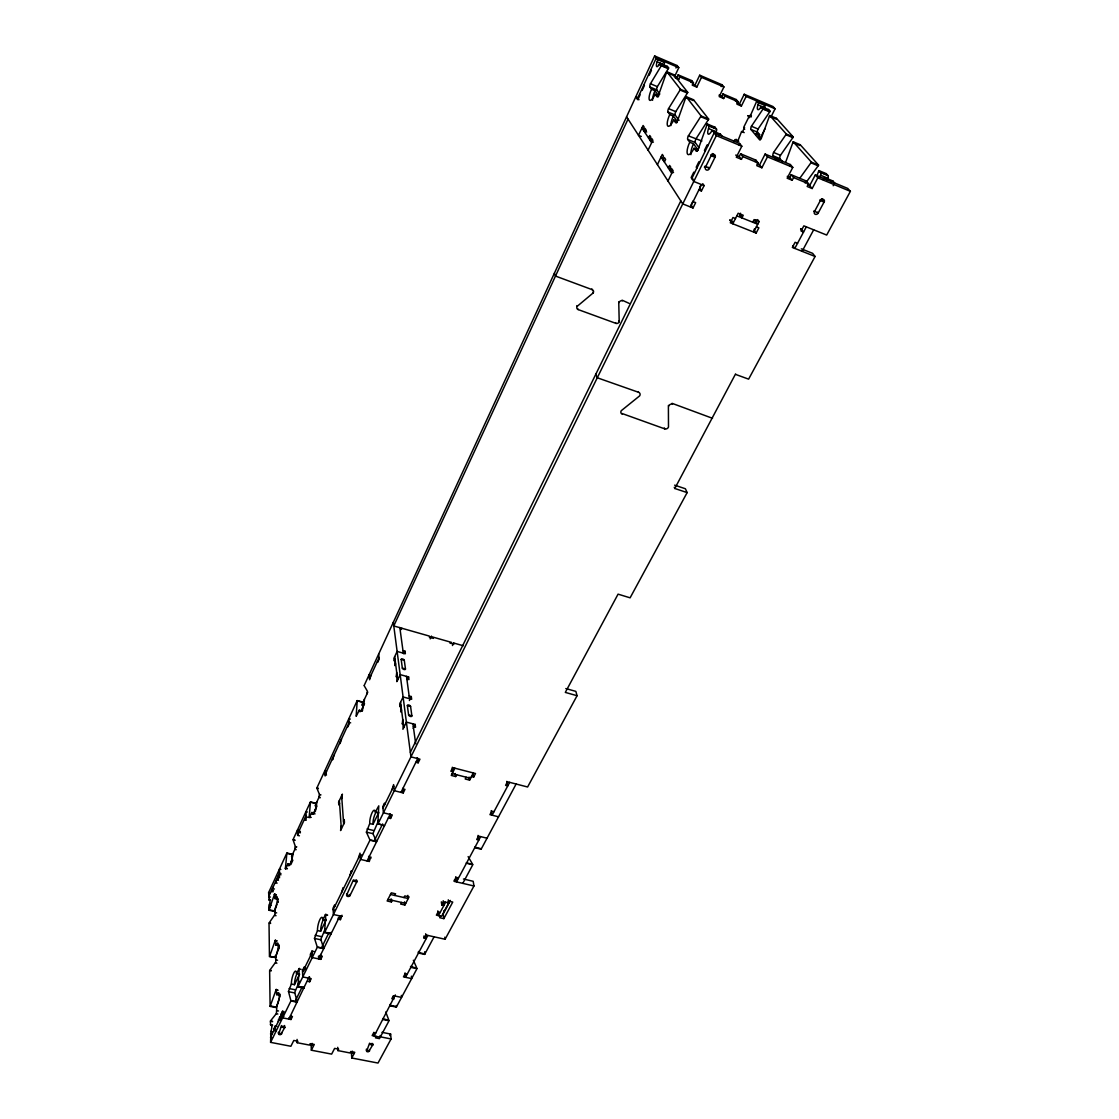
<?xml version="1.0" encoding="UTF-8"?>
<svg xmlns="http://www.w3.org/2000/svg" width="1119" height="1119" viewBox="0 0 1119 1119"><rect width="100%" height="100%" fill="white"/><g stroke="black" fill="none" stroke-linecap="round" stroke-linejoin="round"><path stroke-width="1.5" d="M381.971 1032.333L390.615 1034.054L391.077 1038.95L378.012 1063.05L351.772 1058.001L354.779 1052.294L350.765 1051.51L350.009 1052.951L337.924 1050.601L338.665 1049.174L334.623 1048.391L331.644 1054.112L311.348 1050.209L314.285 1044.447L310.201 1043.649L309.473 1045.09L297.178 1042.712L297.906 1041.257L293.793 1040.46L290.884 1046.265L270.588 1042.362L270.924 1031.396A4.476 1.063 -77.5 0 0 271.833 1026.375A4.476 1.063 -77.5 0 0 270.854 1025.228L272.379 1025.536M291.36 984.063L294.465 984.692L299.64 974.145L296.507 973.488A7.903 1.944 -77.2 0 0 293.765 973.166A7.903 1.944 -77.2 0 0 291.36 984.063L288.464 991.42L290.884 1000.568L297.178 1001.841L294.703 992.497L298.367 983.741M275.68 908.124L274.519 911.439L268.84 910.195L269.217 905.047A4.028 0.909 -76.3 0 0 270.057 900.585A4.028 0.909 -76.3 0 0 269.147 899.872L268.616 892.598L286.87 853.014L292.535 854.329M274.826 893.997L274.98 898.613A7.148 1.637 -76.4 0 1 277.4 898.501A7.148 1.637 -76.4 0 1 275.162 908.348L274.896 914.587L269.203 922.811L270.63 923.119M304.284 986.58L304.172 988.161L297.85 986.902L299.332 968.355L296.507 973.488M622.052 413.512L664.742 428.857A2.742 2.35 -26.8 0 0 668.491 426.996L668.393 405.442M390.321 1004.247L390.279 1005.855L396.35 1007.1L416.981 968.676L410.841 967.362M396.406 1005.491L396.35 1007.1M377.83 823.654L384.474 825.78L377.83 823.654L378.781 805.848L375.327 812.086A7.875 2.154 -75.9 0 0 372.054 812.744A7.875 2.154 -75.9 0 0 369.746 823.528L366.403 832.158L369.885 839.823L376.488 841.39L372.935 833.655L366.403 832.158M357.227 700.858L363.143 702.424M294.884 840.327L293.108 839.907L295.36 846.537L294.731 849.349L296.171 849.685M316.187 803.596L310.439 802.169M357.213 700.97L356.164 716.104M418.506 951.444L418.45 952.535A2.28 0.713 -77.6 0 0 418.478 953.052L424.661 954.395A2.28 0.727 -77.7 0 1 424.633 953.878L424.73 951.723M292.535 854.65L291.849 861.252M363.129 702.55L362.5 710.733M286.87 853.279L292.521 854.748M331.056 932.407L330.958 934.029L324.524 932.603L369.969 840.187L376.571 841.768M325.251 929.008L320.817 939.303L323.643 948.311L317.25 946.94L314.481 938.281L317.474 930.574A8.015 2.056 -76.8 0 1 319.894 919.538A8.015 2.056 -76.8 0 1 322.859 919.538L325.839 914.139L324.524 932.575M316.187 803.764L315.474 811.149M286.856 853.433L285.387 868.82M316.733 801.917A7.26 1.734 -75.6 0 1 314.509 811.876A7.26 1.734 -75.6 0 1 311.823 812.506L309.124 817.667L310.439 802.365M274.701 910.978L269.008 909.789L274.659 893.927M276.001 907.187L276.98 904.334M277.624 902.432L277.946 901.48M276.855 953.528L275.512 957.43L269.623 956.255L275.414 940.002L275.82 944.995L278.757 945.625A7.427 1.748 -76.8 0 1 279.107 944.954M277.19 952.549L278.197 949.625M278.533 948.646L279.204 946.688M271.12 970.844L269.637 970.537L270.113 1006.401L276.267 989.28L276.701 994.665L279.75 995.281A7.749 1.86 -77.3 0 1 280.296 994.301M270.127 1006.373L276.169 1007.604L279.163 999.099M279.862 997.085L280.212 996.078M679.051 120.362L675.135 115.005A2.881 0.867 -67.7 0 1 675.764 111.634L687.36 93.087A2.923 0.881 -67.5 0 0 687.737 92.373L673.918 74.735L666.868 71.728A2.839 0.811 -67.7 0 0 666.546 72.483L658.601 94.947A2.811 0.811 -67.9 0 1 656.881 96.71L655.133 94.29A9.302 2.658 -67.9 0 1 649.468 100.081A9.302 2.658 -67.9 0 1 651.524 89.296L649.831 86.946A2.77 0.783 -67.9 0 1 650.447 83.729L661.301 65.685A2.797 0.797 -67.7 0 0 661.651 65L660.49 63.503A2.797 0.783 -67.7 0 0 659.203 64.496A5.581 1.567 -67.7 0 1 656.629 66.497A5.581 1.567 -67.7 0 1 657.147 61.825A2.784 0.783 -67.8 0 0 657.399 59.503L654.643 55.95L364.179 685.485M699.067 147.75L695.249 142.533A3.007 0.951 -67.6 0 1 695.892 138.98L708.257 119.845A3.049 0.965 -67.3 0 0 708.663 119.104L693.514 99.759L686.157 96.654A2.965 0.895 -67.5 0 0 685.821 97.451L677.471 120.894A2.937 0.895 -67.7 0 1 675.624 122.67L673.722 120.041A9.707 2.909 -67.8 0 1 667.651 125.901A9.707 2.909 -67.8 0 1 669.763 114.558L667.917 111.998A2.895 0.853 -67.8 0 1 668.547 108.627L680.086 90.01A2.923 0.867 -67.6 0 0 680.464 89.296L666.868 71.728M715.656 133.804A6.224 2.028 -67.2 0 1 716.244 131.762A3.105 1.007 -67.3 0 0 716.482 129.091L715.013 127.216L707.334 124.013A3.105 0.993 -67.3 0 0 706.984 124.838L698.172 149.359A3.077 0.979 -67.6 0 1 696.186 151.149L694.088 148.254A10.127 3.203 -67.7 0 1 687.584 154.184A10.127 3.203 -67.7 0 1 689.752 142.239L687.723 139.427A3.021 0.951 -67.7 0 1 688.367 135.875L700.676 116.67A3.049 0.951 -67.4 0 0 701.081 115.928L686.157 96.654M275.498 957.458L269.455 956.661L269.022 923.161L270.448 923.469M270.294 1005.953L276.379 1007.128M781.901 161.947A9.456 3.441 -66.4 0 1 782.209 161.332L779.915 158.632A2.811 1.021 -66.4 0 1 780.461 155.317L792.839 137.637A2.853 1.021 -66.1 0 0 793.245 136.952L776.488 118.334L769.746 115.481A2.784 0.965 -66.3 0 0 769.41 116.208L761.424 138.071A2.756 0.951 -66.6 0 1 759.521 139.693L750.891 129.412A2.714 0.923 -66.7 0 1 751.436 126.251L763.018 109.033A2.742 0.937 -66.4 0 0 763.396 108.361L761.969 106.781A2.728 0.923 -66.4 0 0 760.542 107.676A5.455 1.846 -66.4 0 1 757.675 109.48A5.455 1.846 -66.4 0 1 758.025 104.864A2.714 0.909 -66.5 0 0 758.206 102.556L756.808 100.99L749.52 117.677L747.8 115.677M785.692 162.087L792.895 142.547A2.895 1.049 -66.1 0 1 793.231 141.791L800.239 144.743L818.576 165.108A2.979 1.133 -65.8 0 1 818.143 165.822L805.96 182.621M816.828 176.159L818.59 171.403A3.021 1.161 -65.9 0 1 818.954 170.606L826.256 173.655L828.032 175.613A3.021 1.175 -65.8 0 1 827.892 178.271A6.071 2.364 -65.7 0 0 827.5 179.474M281.484 1025.55L278.631 1034.236A1.888 1.301 -5 0 0 280.729 1034.571L284.632 1027.718L284.576 1025.536M271.316 970.495L269.833 970.187L275.708 962.116L276.001 955.416A7.441 1.748 -76.8 0 0 278.309 945.149A7.441 1.748 -76.8 0 0 275.82 944.995M366.738 694.102L367.382 691.192L364.234 685.779M272.435 1021.283L270.518 1020.906L276.393 1013.52L276.897 1005.827A7.749 1.86 -77.3 0 0 279.288 995.113A7.749 1.86 -77.3 0 0 276.701 994.665M369.592 1043.16L366.598 1051.356A1.846 1.259 -7.3 0 0 368.613 1051.678L372.697 1044.992L372.571 1043.454M378.74 820.115L372.935 833.585M297.598 834.061L306.13 815.597M369.494 678.506L379.089 657.72M628.039 119.09L393.776 625.955L429.248 636.054L429.444 637.257L433.431 638.389M273.12 891.787L271.707 891.479L272.98 887.311M277.134 883.115L275.722 882.793L277.008 878.611L278.421 878.933M279.652 877.688L278.239 877.366L279.554 874.512L279.428 869.141L280.841 869.463M299.43 835.809L297.64 835.389L298.955 831.123L300.382 831.459M306.256 820.227L304.816 819.891L306.186 816.912L305.963 811.653L307.389 812.002M285.597 868.806L287.989 863.896A7.148 1.665 -76 0 0 290.478 863.574A7.148 1.665 -76 0 0 292.702 853.741M291.527 856.511L295.934 847.027M315.068 805.764L319.67 795.847M364.332 699.305A7.134 1.804 -74.8 0 1 362.206 708.998A7.134 1.804 -74.8 0 1 359.269 710.201L356.318 716.118M361.731 705.166L367.773 692.157M290.912 862.106L292.381 858.93M313.264 814.003L316.943 806.086M362.346 708.355L364.528 703.683M292.87 860.203L290.842 864.553L287.989 863.896M401.259 629.535L401.861 628.249M275.414 962.886L276.911 963.193M395.007 659.175L394.196 660.909L393.874 658.364L397.119 651.44L405.372 653.748L405.036 651.23L402.966 650.643M395.287 661.301L394.797 665.595L395.608 663.861M644.95 132.504L646.111 130.014L645.048 128.405L643.887 130.881L646.698 132.028M675.946 68.007L677.093 65.545L654.643 55.95M674.449 76.889L678.785 67.658L677.093 65.545M403.805 653.818L405.036 651.23M396.713 672.463L396.224 676.827L397.049 675.079M678.17 74.847L679.862 76.987L678.701 79.435L677.023 77.281L678.17 74.847L691.71 80.61L693.444 82.764L692.283 85.198L696.801 87.114L701.473 77.351L699.697 75.211L695.053 84.946L696.801 87.114M397.329 677.261L396.839 681.639L400.154 674.617L408.589 676.939L408.953 679.569L406.84 678.995M648.097 150.184L652.839 140.155L651.734 138.49L650.545 140.994L653.412 142.155M339.561 803.33L338.805 804.925L338.609 802.141L342.386 794.14L341.827 798.532M690.913 82.274L691.71 80.61M407.33 679.569L408.589 676.939M276.295 1013.744L277.834 1014.052M430.172 638.879L431.416 636.11M341.155 826.046L340.582 830.55L344.456 822.465L344.246 819.584L343.463 821.206M657.413 164.633L662.308 154.408L663.469 156.17L662.238 158.73M400.896 705.04L400.042 706.816L399.693 704.061L403.092 696.969L411.666 699.291L411.288 696.564L409.148 695.976M401.189 707.334L400.686 711.88L401.539 710.103M663.203 160.213L664.448 157.639L665.623 159.416L664.378 161.989M409.386 700.536L411.288 696.564M402.742 719.433L402.239 724.063L403.106 722.273M403.413 724.636L402.91 729.28L406.379 722.105L415.149 724.427L415.541 727.28L413.345 726.707M667.987 181.026L673.037 170.578L671.806 168.745L670.547 171.347L673.54 172.55M721.182 86.597L722.077 84.778L699.697 75.211M722.077 84.778L723.923 86.946L719.209 96.626L723.657 98.528L724.846 96.108L722.986 93.912L721.825 96.318L723.657 98.528M452.468 645.537L453.685 643.019L463.266 645.747M413.177 728.455L415.149 724.427M317.474 930.574L320.635 931.274L326.035 920.238A8.015 2.07 -76.8 0 0 325.909 919.175M369.746 823.528L373.005 824.325L378.614 812.884A7.861 2.168 -75.9 0 0 378.432 811.918M275.806 1030.963L273.861 1030.585L273.833 1028.934L275.274 1026.011L276.827 1026.319M278.295 1021.535L279.708 1016.947L281.275 1017.255M283.806 1016.416L281.079 1015.87L281.037 1014.234L282.492 1011.268L284.058 1011.576M307.571 981.307L309.683 981.741L311.208 978.677L302.759 976.929L302.522 970.411L304.018 967.348L305.599 967.669M312.131 956.144L310.536 955.808L310.467 954.199L311.991 951.08L313.977 951.514M302.578 972.033L312.061 952.703M382.95 808.17L393.762 786.125M410.337 752.332L680.814 200.916M298.969 982.524L299.57 981.307M270.588 1042.362L290.926 1000.946L297.22 1002.218M297.85 986.902L317.292 947.303L323.699 948.674M377.844 824.171L716.314 135.609L712.705 130.951A3.133 1.007 -67.3 0 0 711.152 131.944A6.238 2 -67.3 0 1 708.047 133.93A6.238 2 -67.3 0 1 708.537 128.559A3.105 0.993 -67.3 0 0 708.789 125.887L707.334 124.013M735.449 101.214L736.26 99.563L722.986 93.912M711.278 155.359L705.474 167.137A2.308 2.07 -46.1 0 0 706.411 169.976A2.308 2.07 -46.1 0 0 709.362 168.717L715.167 156.954A1.776 1.581 -47.1 0 0 715.279 155.667L715.111 155.303A2.658 2.364 -47.1 0 0 712.481 154.366A1.804 1.609 -47.2 0 0 711.278 155.359L710.887 154.828M736.26 99.563L738.162 101.773L736.973 104.179L741.393 106.053L746.149 96.444L744.219 94.248L739.491 103.829L741.393 106.053M295.444 1000.61L302.158 987M321.461 947.891L328.972 932.645M374.347 840.691L382.614 823.948M712.16 156.003L713.069 154.142L715.167 156.954M358.486 858.063L359.996 853.14L360.528 859.406L369.27 861.462L368.962 856.539M415.89 762.235L418.142 762.822L417.639 758.067M693.011 200.986L691.038 204.973L693.011 207.98L695.654 202.637L693.095 201.616M702.732 183.67L704.089 185.614L701.417 191.013L699.739 187.405M699.893 187.069L700.9 185.055M339.896 915.943L318.649 958.913L318.509 956.074M367.088 860.945L390.083 814.422M400.994 792.378L417.695 758.598M690.451 206.959L701.515 184.579M282.492 1011.268L282.631 1017.856L290.982 1019.507L292.451 1016.542L290.367 1016.122M311.991 951.08L312.271 957.556L320.775 959.361L322.314 956.241L320.202 955.78M338.218 917.972L338.302 919.175L340.442 919.636L341.966 915.216M369.27 861.462L370.837 856.902M388.363 817.919L390.573 818.465L392.307 814.968L383.439 812.8L382.796 806.645L384.516 803.134L384.67 804.673M392.028 789.678L393.594 784.601L394.294 790.699L403.218 792.937L404.98 789.385L402.756 788.825M418.142 762.822L419.947 759.172L410.939 756.85L393.315 622.346M733.882 141.679L734.903 139.623L738.736 141.218M744.205 132.629L741.589 131.524L737.715 141.316L736.064 139.246M744.694 129.272A2 1.762 -49.5 0 1 743.939 126.811L749.017 116.628A1.567 1.371 -50.3 0 1 750.038 115.775A2.294 2.014 -50.2 0 1 751.409 115.844M744.583 127.566L742.219 132.294L741.589 131.524M738.904 144.813L739.589 143.428L714.188 132.867L691.78 178.55L693.067 179.068M739.589 143.428L741.813 146.211L736.288 157.233L741.435 159.346L742.806 156.604L740.596 153.793L739.211 156.534L741.435 159.346M325.181 914.782L326.776 915.132M760.137 138.35L765.088 128.559M771.327 116.236L775.075 108.795L773.047 106.571L744.219 94.248M755.115 161.654L755.884 160.129L740.596 153.793M755.884 160.129L758.164 162.954L756.78 165.682L761.871 167.78L767.452 156.856L765.116 154.058L759.577 164.941L761.871 167.78M311.348 1050.209L311.152 1045.258L312.117 1043.37M454.901 768.207L451.251 775.411L455.671 776.544L456.58 774.754M729.952 219.73L732.777 223.786L738.176 213.239L743.226 215.254L741.869 217.897L739.701 214.876L740.54 213.225M394.755 895.452L395.594 893.815L391.314 892.836L387.146 900.991L391.412 901.956L392.251 900.333M401.469 902.432L400.63 904.054L404.868 905.019L409.078 896.892L404.826 895.927L403.987 897.55M466.133 777.201L465.21 778.992L469.602 780.125L473.295 772.963M752.737 222.233L754.094 219.604L759.088 221.604L753.646 232.067M754.821 222.499L756.178 219.883M754.612 228.696L753.94 229.996L756.15 233.06L758.864 227.842L756.374 226.849M789.664 165.906L790.364 164.549L765.116 154.058M471.449 776.544L473.645 777.104L475.505 773.523L452.705 767.634L450.873 771.243L453.083 771.816L452.342 767.284M790.364 164.549L792.784 167.388L787.161 178.215L792.182 180.285L793.595 177.599L791.161 174.718L789.762 177.403L792.182 180.285M805.065 182.915L806.114 180.914L791.161 174.718M806.114 180.914L808.589 183.796L807.177 186.481L812.156 188.538L817.835 177.809L815.317 174.942L809.666 185.628L812.156 188.538M351.772 1058.001L351.436 1053.049L352.429 1051.189M800.742 229.689L800.658 228.808M425.654 933.778L426.199 938.575L424.129 938.128L425.807 934.98L445.096 939.247L473.966 885.982L473.183 881.296L463.448 879.002M443.222 900.739L443.893 905.467L441.795 904.991L443.516 901.76L448.747 902.963L441.585 916.335L436.382 915.16L438.088 911.957L440.173 912.433M473.966 885.982L454.37 881.394L455.951 876.932M427.878 935.442L405.526 977.307L405.05 972.873M445.614 902.236L438.466 915.622L437.823 910.88M480.652 836.634L456.482 881.884L455.769 877.198M509.649 782.349L492.108 815.191L491.241 810.618M806.323 226.835L794.798 248.418L792.784 245.774M820.535 200.231L814.478 211.561A2.28 1.944 -43.7 0 0 815.275 214.288A2.28 1.944 -43.7 0 0 818.171 213.072L824.227 201.756A1.748 1.497 -44.4 0 0 824.381 200.511L824.241 200.161A2.616 2.238 -44.4 0 0 821.724 199.266A1.776 1.525 -44.5 0 0 820.521 200.231L820.059 199.672M820.745 200.595L821.696 198.804L824.227 201.756M376.194 1036.39L375.424 1037.831L379.439 1038.628L389.02 1020.78L382.964 1019.549M440.55 916.097L439.697 917.692L443.851 918.629L452.747 902.068L448.565 901.103L447.712 902.725M450.397 900.431L443.194 913.887L443.851 918.629M833.193 185.74L834.662 182.984L832.844 180.97L825.472 177.893A3.049 1.175 -65.8 0 0 823.738 178.774A6.085 2.336 -65.8 0 1 823.024 179.641M424.661 954.395L434.088 936.813M462.79 883.367L472.791 864.735L466.441 863.225M481.128 849.209A2.35 0.797 -76.6 0 1 481.086 848.706L474.722 847.153A2.35 0.783 -76.5 0 0 474.764 847.67L481.128 849.209L516.125 784.027M506.823 781.37L507.746 785.888L505.592 785.328L507.48 781.789L527.608 786.993L577.068 695.71L565.319 692.409L618.066 594.147L630.109 597.826L687.136 492.598L674.799 488.485L735.589 373.886M802.127 251.327L813.681 229.815M389.79 1035.565L390.615 1034.054M801.316 248.838L812.646 253.342L815.08 256.475L748.611 379.145L735.966 374.543M815.317 174.942L847.74 188.426L850.384 191.335L826.689 235.06L803.862 225.856L801.078 231.06L803.54 232.053L801.12 228.989M659.832 94.052L656.755 89.856A2.77 0.797 -67.9 0 1 657.371 86.653L668.281 68.665A2.797 0.797 -67.6 0 0 668.63 67.979L667.456 66.469L660.49 63.503M758.556 137.091A9.078 3.147 -66.6 0 1 759.619 134.686L757.521 132.196A2.7 0.923 -66.6 0 1 758.053 129.035L769.69 111.872A2.742 0.937 -66.3 0 0 770.068 111.215L768.627 109.62L761.969 106.781M776.166 159.499L773.033 155.765A2.825 1.007 -66.5 0 1 773.579 152.45L785.902 134.714A2.853 1.021 -66.2 0 0 786.307 134.028L769.746 115.481M799.805 178.257L810.939 162.801A2.979 1.119 -65.9 0 0 811.359 162.087L793.231 141.791M269.106 899.942L270.56 900.194M270.756 1025.34L270.336 1021.199L272.602 1021.703M618.737 301.85L619.213 321.699A2.42 2.168 -30.2 0 1 615.926 323.363L578.159 309.571A2.434 2.21 -28.9 0 1 577.194 306.326L593.154 292.954A2.448 2.224 -30.9 0 0 592.203 289.667L591.895 288.968M622.346 414.198A2.756 2.406 -25.3 0 1 621.311 410.659L639.606 395.902A2.784 2.434 -26.9 0 0 638.599 392.307L638.292 391.636M270.476 1033.914L272.029 1034.208M272.463 1037.761L270.518 1037.383L282.534 1012.905L284.086 1013.227M311.152 1045.258L312.425 1045.496M351.436 1053.049L354.052 1053.566M270.35 1024.668L272.658 1025.116M273.833 1028.934L275.778 1029.312M270.924 1031.396L272.476 1031.69M278.491 1033.229L281.61 1033.83M366.5 1050.363L369.508 1050.951M281.303 1018.891L279.75 1018.584L279.708 1016.947M278.267 1019.899L280.212 1020.276M276.98 1010.667L278.519 1010.975M281.037 1014.234L282.603 1014.541M375.732 1033.089L373.718 1032.697L372.165 1035.593L380.208 1037.187L380.068 1035.537M380.39 1036.837L391.077 1038.95M289.15 988.553L295.374 989.825M288.464 991.672L294.689 992.945M276.617 989.923L278.127 990.245M275.875 989.811L277.4 990.119M297.864 986.371L304.186 987.671M390.265 1005.324L396.35 1006.582M276.085 959.92L277.568 960.242M305.669 969.292L304.088 968.97L304.018 967.348M298.731 968.942L301.109 969.348M302.522 970.411L304.102 970.746M275.736 940.589L277.204 940.897M275.036 940.561L276.491 940.869M407.148 974.257L405.106 973.824L403.469 976.873L411.666 978.593L411.386 976.174M310.467 954.199L312.061 954.535M315.166 935.274L321.503 936.645M314.481 938.435L320.803 939.792M274.589 915.398L276.029 915.706M324.538 932.099L330.958 933.498M418.45 952.535L424.633 953.878M269.217 905.047L271.344 905.509M268.812 907.271L270.225 907.593M322.859 919.538L326.035 920.238M275.232 912.558L276.673 912.88M270.42 897.046L268.672 896.655L279.526 873.17L280.939 873.491M274.98 898.613L277.834 899.242L277.904 902.487M268.7 899.62L270.462 899.914M342.05 916.419L333.434 914.517L333.056 908.124L334.637 904.893L334.735 906.488M326.049 914.769L327.643 915.118M273.008 888.668L274.421 888.99M273.442 890.514L271.679 890.123L271.707 891.479M268.616 892.598L270.294 892.976M274.91 894.473L276.337 894.794M274.239 894.515L276.001 894.92M334.763 910.069L333.14 909.719L360.136 854.692L361.773 855.084M279.554 874.512L280.967 874.834M387.971 899.368L405.693 903.397M279.624 876.331L278.211 876.009L278.239 877.366M277.036 879.968L278.449 880.275M285.974 868.232L287.401 868.568M285.275 868.316L287.051 868.722M390.461 894.473L408.211 898.515L407.848 895.368M295.36 846.663L296.801 846.873M294.843 840.019L293.066 839.6L310.439 801.931L316.187 803.33M370.948 858.077L368.766 857.56L368.655 856.385M456.132 878.107L458.244 878.597L458.063 877.422M298.885 830.424L297.458 830.088L297.64 835.389M299.011 832.452L300.438 832.788M306.2 818.912L304.76 818.562L304.816 819.891M466.343 862.847L472.68 864.372L468.12 856.594M311.823 812.506L314.719 813.205A7.246 1.748 -75.6 0 0 314.831 814.1M367.102 828.927L373.634 830.508M309.725 817.024L311.18 817.374M308.97 817.192L310.425 817.541M306.186 816.912L307.627 817.262M487.045 838.201L478.526 836.103L476.708 839.502L478.834 840.033L478.037 835.403M320.3 797.721L318.845 797.357L319.488 794.518L316.943 788.28L318.383 788.629M375.327 812.086L378.614 812.884M318.328 788.322L316.887 787.972L357.213 700.578L363.129 702.159M319.488 794.518L320.943 794.882M498.528 816.8L489.954 814.646L491.8 811.191L493.955 811.723M326.51 775.019L325.056 774.656L349.17 722.468L350.653 722.846M326.272 771.145L324.818 770.781L325.125 775.957L326.468 771.578M452.146 773.607L470.512 778.334M416.827 758.109L417.527 758.29M350.331 719.069L348.862 718.678L349.282 723.727L347.799 726.93L347.701 725.658M359.269 710.201L362.262 710.999M408.603 714.943L411.862 715.81L410.589 706.509A1.748 0.923 25.6 0 0 408.827 705.026A1.748 0.923 25.6 0 0 407.358 705.627L408.603 714.943A1.762 0.937 25.7 0 0 410.365 716.44A1.762 0.937 25.7 0 0 411.862 715.81M407.358 705.627L410.589 706.509M402.336 668.085L405.47 668.952L404.295 660.364A1.678 0.853 25.1 0 0 402.616 658.979A1.678 0.853 25.1 0 0 401.189 659.497L402.336 668.085A1.692 0.867 25.1 0 0 404.029 669.498A1.692 0.867 25.1 0 0 405.47 668.952M401.189 659.497L404.295 660.364M565.808 688.549L575.851 691.374L577.068 695.71M449.964 643.103L453.908 644.222L453.685 643.019M431.249 636.627L451.726 642.46M674.631 485.156L685.387 488.751L687.136 492.598M638.599 392.307L597.28 377.774L595.812 374.208M672.057 403.33L712.481 418.296L712.118 417.611M592.203 289.667L555.486 276.057L554.353 273.302M622.038 300.158L629.158 303.361M729.77 220.387L733.001 221.674M693.011 207.98L682.744 203.896L626.57 116.81M756.15 233.06L730.287 222.793L732.973 217.52L735.491 218.527M815.08 256.475L792.35 247.439L795.105 242.291L797.553 243.271M739.701 214.876L741.058 215.407M736.82 215.869L757.717 224.22L754.738 220.177M698.843 189.978L701.417 191.013M670.813 168.997L668.337 168.004L669.596 165.402L670.799 167.221L669.54 169.822L672.519 171.025M704.089 185.614L693.78 181.46L691.122 177.585L693.78 172.172L694.437 173.137M650.922 138.924L648.544 137.959L649.719 135.455L650.824 137.105L649.635 139.609L652.489 140.77M641.299 136.462L638.501 135.315L643.103 125.482L644.166 127.076L643.005 129.538L645.803 130.699M689.752 142.239L693.528 143.791L697.906 149.82A10.127 3.231 -67.6 0 1 697.249 151.093M694.088 148.254L697.906 149.82M711.111 155.709L714.999 157.303L712.202 153.541M820.353 200.553L824.06 202.077L821.528 199.126M742.806 156.604L758.164 162.954M793.595 177.599L808.589 183.796M701.907 141.022L688.367 135.875M735.701 155.079L739.211 156.534M757.045 163.892L759.577 164.941M787.272 176.368L789.762 177.403M807.498 184.733L809.666 185.628M687.723 139.427L695.249 142.533M716.314 135.609L741.813 146.211M767.452 156.856L792.784 167.388M817.835 177.809L850.384 191.335M673.722 120.041L677.373 121.551A9.693 2.937 -67.8 0 1 676.757 122.782M668.547 108.627L675.764 111.634M773.579 152.45L780.461 155.317M706.984 124.838L714.663 128.042A3.091 1.007 -67.2 0 1 715.013 127.216M818.59 171.403L825.892 174.438A3.021 1.161 -65.8 0 1 826.256 173.655M708.789 125.887L716.482 129.091M818.954 170.606L820.717 172.564L828.032 175.613M637.522 97.479L635.816 96.78L637.844 99.731L640.096 94.863L639.578 94.122M639.047 99.703L637.326 98.99L656.266 58.034L678.785 67.658M708.537 128.559L716.244 131.762M820.717 172.564A3.021 1.161 -65.9 0 1 820.563 175.221L827.892 178.271M667.917 111.998L675.135 115.005M773.033 155.765L779.915 158.632M712.705 130.951L720.468 134.182L721.965 136.098M669.763 114.558L673.386 116.068L677.373 121.551M655.133 94.29L658.643 95.772A9.302 2.672 -67.9 0 1 658.056 96.947M701.081 115.928L708.663 119.104M811.359 162.087L818.576 165.108M700.676 116.67L708.257 119.845M810.939 162.801L818.143 165.822M685.821 97.451L693.179 100.542A2.965 0.909 -67.4 0 1 693.514 99.759M792.895 142.547L799.903 145.512A2.895 1.063 -66 0 1 800.239 144.743M650.447 83.729L657.371 86.653M751.436 126.251L758.053 129.035M649.831 86.946L656.755 89.856M750.891 129.412L757.521 132.196M651.524 89.296L655.007 90.751L658.643 95.772M755.731 134.476A9.092 3.133 -66.6 0 1 756.29 133.287L759.619 134.686M680.464 89.296L687.737 92.373M786.307 134.028L793.245 136.952M680.086 90.01L687.36 93.087M785.902 134.714L792.839 137.637M679.862 76.987L693.444 82.764M724.846 96.108L738.162 101.773M666.546 72.483L673.61 75.491A2.839 0.825 -67.6 0 1 673.918 74.735M769.41 116.208L776.152 119.076A2.77 0.965 -66.2 0 1 776.488 118.334M674.184 76.078L677.023 77.281M692.241 83.757L695.053 84.946M719.041 95.143L721.825 96.318M736.736 102.668L739.491 103.829M675.303 77.98L678.701 79.435M701.473 77.351L723.923 86.946M746.149 96.444L775.075 108.795M657.399 59.503L664.322 62.454A2.77 0.783 -67.7 0 1 664.057 64.776A5.567 1.581 -67.6 0 0 663.819 65.517M758.206 102.556L764.809 105.382A2.714 0.923 -66.4 0 1 764.641 107.676A5.441 1.86 -66.3 0 0 764.207 109.102M657.147 61.825L664.057 64.776M758.025 104.864L764.641 107.676M661.651 65L668.63 67.979M763.396 108.361L770.068 111.215M659.203 64.496L666.155 67.462A2.797 0.797 -67.7 0 1 667.456 66.469M760.542 107.676L765.858 109.942M661.301 65.685L668.281 68.665M763.018 109.033L769.69 111.872M763.41 103.815L764.809 105.382M825.472 177.893L827.277 179.907M751.339 116.894L750.373 115.775A1.525 1.343 -50.5 0 0 750.471 114.656M748.289 115.789L749.017 116.628M756.29 133.287L760.752 138.56A9.092 3.133 -66.6 0 1 760.137 139.707M817.388 212.134L818.171 213.072L814.017 211.001M663.161 60.972L664.322 62.454M650.908 69.602L651.44 70.315L649.16 75.253L648.628 74.539M707.851 145.792L707.166 144.869L704.466 150.366L705.152 151.289M757.605 219.59L759.088 221.604M708.327 167.29L708.845 168.004M708.97 168.186L704.83 166.241M643.901 84.764L644.418 85.492L642.152 90.387L641.649 89.66M699.557 162.703L698.885 161.765L696.214 167.207L696.885 168.158M641.942 127.944L651.65 142.672M661.077 156.968L671.764 173.193M618.877 320.971L619.213 321.699M615.59 322.65L615.926 323.363M664.322 427.934L664.742 428.857M592.832 292.255L593.154 292.954M674.267 487.283L674.799 488.485M413.359 960.242L416.897 968.285L410.519 966.424M576.9 305.613L577.194 306.326M577.852 308.858L578.159 309.571M385.747 1011.996L388.936 1020.374L382.67 1018.584M472.833 772.586L473.645 777.104M469.071 777.104L469.602 780.125M455.167 773.523L455.671 776.544M454.202 880.219L454.37 881.394M448.299 899.816L448.747 902.963M443.823 910.726L444.047 912.293M441.362 901.83L441.795 904.991M444.802 937.162L445.096 939.247M399.819 627.493L403.316 653.174M406.477 676.366L409.526 698.704M412.953 723.839L415.681 743.813M394.685 656.643L397.665 679.89M400.546 702.284L403.777 727.49M423.877 936.03L424.129 938.128M402.658 788.349L403.218 792.937M378.67 654.056L379.229 658.951L377.69 662.294L377.551 661.063M404.505 901.844L404.868 905.019M390.069 813.835L390.573 818.465M371.018 675.205L369.62 679.751L369.102 674.799M401.357 995.378L401.567 997.407L393.426 995.728L391.832 998.707L393.86 999.141L393.552 995.896M391.091 898.795L391.412 901.956M395.343 994.931L374.18 1035.984L373.886 1032.305M356.611 880.066L356.751 881.856L349.953 895.606A1.734 1.273 -6.3 0 1 347.715 896.459A1.734 1.273 -6.3 0 1 346.708 894.864L346.624 893.675M369.312 1049.888L369.41 1051.133M353.394 879.912L346.708 894.864L349.953 895.606L349.869 894.403M366.403 1049.132L366.403 1050.545M341.477 739.127L340.106 743.562L340.008 742.275M351.506 872.288L351.38 870.722L349.869 875.617M341.631 795.749L343.673 824.088M339.365 800.547L341.351 828.941M333.98 755.325L332.637 759.731L332.553 758.444M343.127 889.367L343.015 887.787L341.519 892.64M340.218 916.041L340.442 919.636M337.728 1047.314L337.924 1050.601M320.538 954.493L320.775 959.361M309.487 976.845L309.683 981.741M309.04 977.013L288.898 1019.087L288.856 1017.856M297.067 1039.411L297.178 1042.712M290.884 1016.206L290.982 1019.507M281.582 1032.585L281.512 1034.012M278.757 945.625L278.827 949.094M275.694 881.436L275.722 882.793M278.379 1032.166L278.407 1033.41M274.491 910.153L274.519 911.439M275.274 955.752L275.316 957.892M275.274 1026.011L275.302 1027.662M668.714 406.113A2.77 2.392 -28 0 1 672.491 404.239M814.982 210.904A2.266 1.944 -43.9 0 1 813.961 211.379M706.607 166.703A2.308 2.056 -46.3 0 1 704.355 167.109M619.073 302.55A2.434 2.196 -31.8 0 1 622.388 300.857M373.005 824.325A7.861 2.168 -75.9 0 1 376.446 811.723M277.834 899.242A7.148 1.651 -76.4 0 1 278.002 898.893M294.465 984.692A7.903 1.958 -77.2 0 1 297.346 972.957M320.635 931.274A8.015 2.07 -76.8 0 1 323.531 919.342M719.013 134.993A3.119 1.021 -67.2 0 1 720.468 134.182M690.955 154.66A10.127 3.231 -67.6 0 1 693.528 143.791M670.841 125.622A9.693 2.937 -67.8 0 1 673.386 116.068M652.573 100.276A9.302 2.672 -67.9 0 1 655.007 90.751M767.186 110.515A2.728 0.937 -66.3 0 1 768.627 109.62M831.095 181.838A3.049 1.189 -65.7 0 1 832.844 180.97M819.989 177.208A6.085 2.336 -65.8 0 1 820.563 175.221M778.446 160.507A9.47 3.427 -66.4 0 1 778.754 159.891M284.632 1027.718L281.512 1027.102A1.651 1.147 -5 0 1 283.625 1026.305A1.651 1.147 -5 0 1 284.632 1027.718M372.697 1044.992L369.69 1044.405A1.623 1.105 -7.4 0 1 371.774 1043.621A1.623 1.105 -7.4 0 1 372.697 1044.992M356.751 881.856L353.492 881.101A1.748 1.287 -6.5 0 1 355.73 880.233A1.748 1.287 -6.5 0 1 356.751 881.856"/></g></svg>
